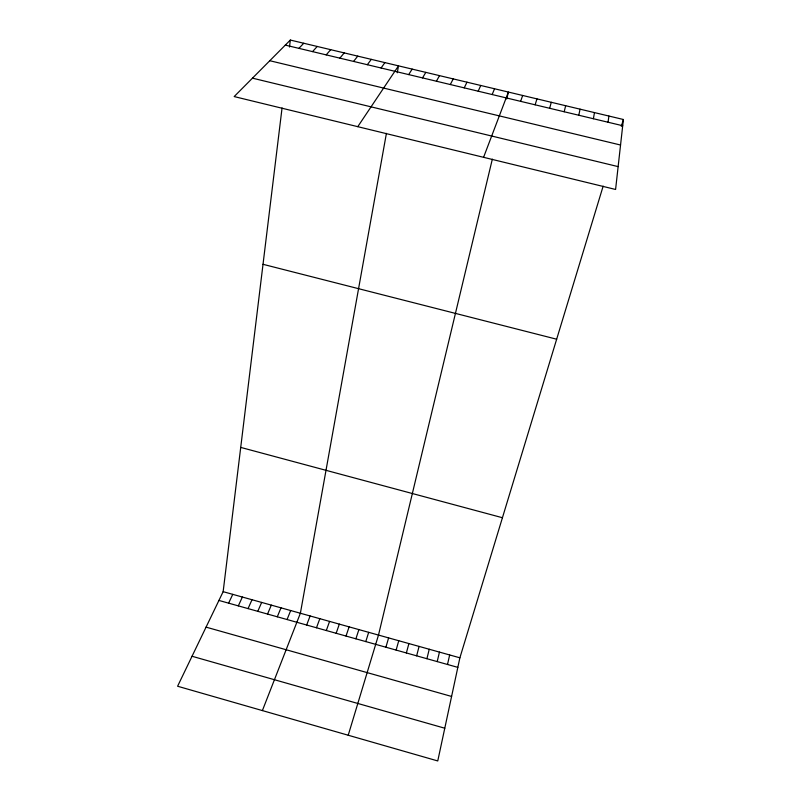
<?xml version="1.0" encoding="UTF-8"?>
<svg xmlns="http://www.w3.org/2000/svg" width="801" height="801" viewBox="0 0 801 801"><rect width="100%" height="100%" fill="white"/><g stroke="black" fill="none" stroke-linecap="round" stroke-linejoin="round"><path stroke-width="1.2" d="M623.398 119.499L615.589 189.467L234.172 96.571L290.332 40.05L623.398 119.499L621.316 126.358M603.153 186.142L459.884 657.811L437.757 760.95L177.602 686.237L223.149 591.669L282.062 107.945M289.481 47.029L290.332 40.05M608.029 122.233L608.92 116.045M593.391 118.728L594.472 112.591M386.412 133.356L300.385 613.246L262.388 710.587M397.266 72.801L398.508 65.852L357.767 126.668M578.783 115.244L580.054 109.156M447.509 664.48L449.661 654.958M437.206 661.596L439.449 652.104M492.335 159.159L378.493 635.073L348.215 735.238M506.733 98.964L508.385 92.065L483.584 157.306M564.194 111.76L565.656 105.722M426.913 658.712L429.246 649.251M416.64 655.829L419.073 646.407M406.377 652.955L408.9 643.563M549.646 108.275L551.298 102.298M396.135 650.082L398.748 640.73M385.902 647.218L388.615 637.896M535.128 104.811L536.97 98.873M365.787 641.581L368.68 632.329M355.894 638.818L358.888 629.596M346.022 636.044L349.106 626.863M520.63 101.347L522.663 95.469M336.16 633.291L339.334 624.129M326.317 630.527L329.571 621.406M316.485 627.774L319.829 618.682M306.663 625.02L310.107 615.959M287.068 619.533L290.683 610.532M277.296 616.8L281.001 607.829M492.164 94.538L494.557 88.761M267.534 614.057L271.329 605.125M257.782 611.333L261.667 602.422M248.05 608.6L252.015 599.729M478.177 91.204L480.76 85.467M238.328 605.876L242.383 597.035M228.615 603.163L232.761 594.352M464.23 87.87L466.983 82.183M450.302 84.536L453.236 78.909M436.405 81.211L439.519 75.634M422.527 77.897L425.822 72.37M408.69 74.593L412.155 69.106M381.076 67.995L384.901 62.608M367.319 64.711L371.314 59.364M353.581 61.427L357.747 56.13M339.874 58.153L344.21 52.906M326.187 54.879L330.703 49.682M312.54 51.614L317.216 46.468M298.903 48.36L303.759 43.254M285.306 45.106L622.707 125.737M269.797 60.716L620.545 145.021M252.465 78.158L618.142 166.618M263.018 264.31L556.655 339.213M240.721 447.409L502.437 517.726M223.149 591.669L459.884 657.811M218.923 600.44L457.832 667.373M206.067 627.133L451.594 696.449M192.04 656.259L444.775 728.219"/></g></svg>
